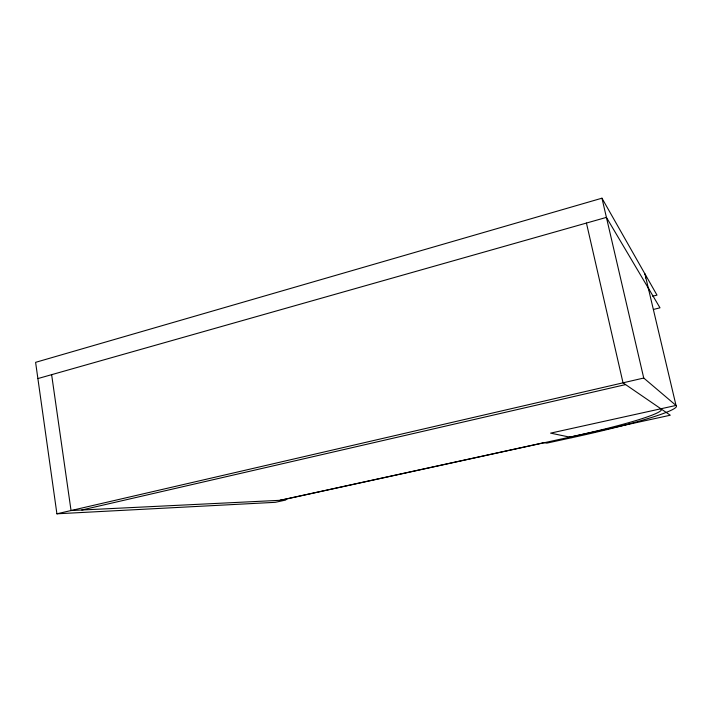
<?xml version="1.0" encoding="UTF-8"?>
<svg xmlns="http://www.w3.org/2000/svg" width="712" height="712" viewBox="0 0 712 712"><rect width="100%" height="100%" fill="white"/><g stroke="black" fill="none" stroke-linecap="round" stroke-linejoin="round"><path stroke-width="1.07" d="M652.682 296.219L656.989 295.124L601.96 198.194L35.6 362.337L56.907 513.806L275.259 502.325L285.77 500.029L71.04 510.531L51.629 374.672M37.887 378.57L606.419 217.391L659.997 307.815L653.527 309.435M56.907 513.806L643.737 378.036L676.017 405.44A126.54 10.03 -11.6 0 1 572.101 437.622L546.861 443.122L544.004 442.668L279.932 500.322M81.782 510.006L625.59 384.587M280.537 500.287L670.277 415.221L623.027 382.825L586.439 223.052M572.101 437.622L550.598 433.136L676.017 405.44L644.965 273.951A124.093 25.267 -12.7 0 1 645.499 277.983M601.96 198.194L643.737 378.036M660.878 408.777A111.597 8.829 -11.6 0 1 569.822 437.15M648.303 288.075A124.351 23.656 -12.6 0 1 648.926 289.891"/></g></svg>
